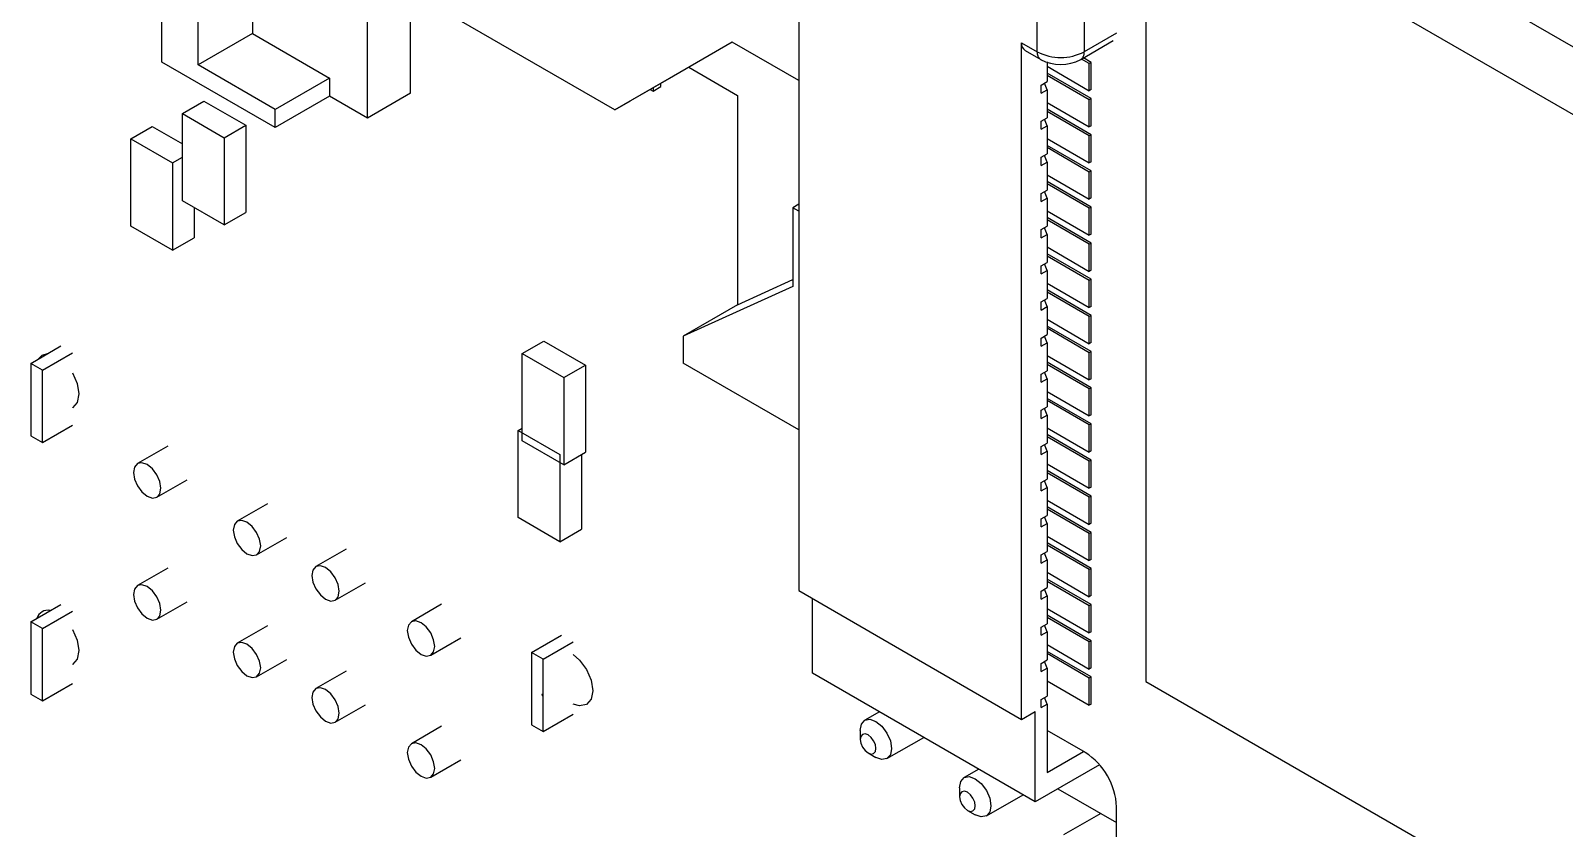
# Model space of a CAD drawing. Extents: x 5 to 415, y 3 to 292.
# Drawn here: x 343.39 to 371.12, y 197.15 to 211.57 of the extents above; entities that cross this region are included whole.
import ezdxf

# ---------------------------------------------------------------- set-up
doc = ezdxf.new("R2010")
doc.units = 0
doc.linetypes.add('PHANTOM', pattern=[12.7, 6.35, -1.27, 1.27, -1.27, 1.27, -1.27])
doc.layers.get('0').update_dxf_attribs({"linetype": 'CONTINUOUS'})

msp = doc.modelspace()

# ---------------------------------------------------------------- linework, layer by layer
at = {"color": 7, "linetype": 'CONTINUOUS'}
for p, q in [((357.277, 220.228), (357.277, 201.448)), ((345.764, 211), (345.764, 214.943)), ((395.022, 197.564), (364.616, 215.117)), ((346.422, 210.947), (346.422, 214.572)), ((393.961, 196.952), (363.556, 214.505)), ((363.556, 214.505), (363.556, 199.807)), ((347.404, 214.241), (347.404, 211.514)), ((349.483, 209.987), (349.483, 212.992)), ((353.952, 210.135), (349.724, 212.576)), ((350.261, 210.436), (350.261, 212.266)), ((347.404, 211.514), (346.422, 210.947)), ((347.404, 211.514), (348.797, 210.71)), ((356.074, 211.36), (353.952, 210.135)), ((356.074, 211.36), (355.013, 210.747)), ((357.277, 210.665), (356.074, 211.36)), ((361.307, 199.121), (361.307, 211.349)), ((362.376, 211.048), (362.963, 211.387)), ((347.815, 209.816), (345.764, 211)), ((361.369, 211.211), (361.652, 211.048)), ((361.767, 211.002), (361.767, 210.646)), ((362.53, 210.973), (362.388, 211.055)), ((362.566, 210.993), (362.424, 211.075)), ((347.815, 210.142), (346.422, 210.947)), ((355.013, 210.747), (354.235, 210.298)), ((355.289, 210.906), (356.173, 210.396)), ((361.767, 210.924), (362.53, 210.483)), ((362.566, 210.34), (361.767, 210.801)), ((362.53, 210.32), (361.767, 210.76)), ((362.566, 210.993), (362.53, 210.973)), ((362.53, 210.483), (362.53, 210.973)), ((362.566, 210.503), (362.566, 210.993)), ((348.797, 210.71), (347.815, 210.142)), ((348.797, 210.71), (348.797, 210.383)), ((354.595, 210.506), (354.645, 210.477)), ((354.645, 210.477), (354.787, 210.559)), ((354.645, 210.535), (354.645, 210.477)), ((354.787, 210.559), (354.787, 210.617)), ((361.661, 210.585), (361.767, 210.646)), ((361.661, 210.438), (361.661, 210.585)), ((361.661, 210.438), (361.767, 210.499)), ((361.767, 210.499), (361.72, 210.619)), ((361.767, 210.499), (361.767, 209.993)), ((362.566, 210.503), (362.53, 210.483)), ((346.137, 210.068), (346.526, 210.292)), ((346.526, 210.292), (347.28, 209.857)), ((348.797, 210.383), (347.815, 209.816)), ((349.483, 209.987), (348.797, 210.383)), ((350.261, 210.436), (349.483, 209.987)), ((353.952, 210.135), (354.235, 210.298)), ((356.173, 210.396), (356.173, 206.615)), ((361.767, 210.271), (362.53, 209.83)), ((362.566, 210.34), (362.53, 210.32)), ((362.53, 209.83), (362.53, 210.32)), ((362.566, 209.85), (362.566, 210.34)), ((346.137, 210.068), (346.891, 209.632)), ((346.137, 208.492), (346.137, 210.068)), ((347.815, 209.816), (347.815, 210.142)), ((361.661, 209.932), (361.767, 209.993)), ((361.661, 209.785), (361.661, 209.932)), ((361.767, 209.846), (361.72, 209.966)), ((362.566, 209.687), (361.767, 210.148)), ((362.53, 209.666), (361.767, 210.107)), ((345.203, 209.611), (345.592, 209.836)), ((345.203, 209.611), (345.957, 209.176)), ((345.203, 208.035), (345.203, 209.611)), ((345.592, 209.836), (346.137, 209.521)), ((346.891, 209.632), (347.28, 209.857)), ((346.891, 209.632), (346.891, 208.056)), ((347.28, 209.857), (347.28, 208.281)), ((361.661, 209.785), (361.767, 209.846)), ((361.767, 209.846), (361.767, 209.34)), ((361.767, 209.617), (362.53, 209.176)), ((362.566, 209.85), (362.53, 209.83)), ((362.566, 209.687), (362.53, 209.666)), ((362.53, 209.176), (362.53, 209.666)), ((362.566, 209.197), (362.566, 209.687)), ((361.661, 209.279), (361.767, 209.34)), ((362.566, 209.034), (361.767, 209.495)), ((362.53, 209.013), (361.767, 209.454)), ((345.957, 209.176), (346.137, 209.28)), ((345.957, 209.176), (345.957, 207.6)), ((361.661, 209.132), (361.661, 209.279)), ((361.661, 209.132), (361.767, 209.193)), ((361.767, 209.193), (361.72, 209.313)), ((361.767, 209.193), (361.767, 208.687)), ((362.566, 209.197), (362.53, 209.176)), ((361.767, 208.964), (362.53, 208.523)), ((362.566, 208.38), (361.767, 208.842)), ((362.53, 208.36), (361.767, 208.801)), ((362.566, 209.034), (362.53, 209.013)), ((362.53, 208.523), (362.53, 209.013)), ((362.566, 208.544), (362.566, 209.034)), ((361.661, 208.625), (361.767, 208.687)), ((361.661, 208.478), (361.661, 208.625)), ((361.661, 208.478), (361.767, 208.54)), ((361.767, 208.54), (361.72, 208.659)), ((361.767, 208.54), (361.767, 208.033)), ((362.566, 208.544), (362.53, 208.523)), ((346.891, 208.056), (346.137, 208.492)), ((346.346, 208.371), (346.346, 207.824)), ((346.891, 208.056), (347.28, 208.281)), ((357.277, 208.429), (357.17, 208.367)), ((357.277, 208.305), (357.17, 208.367)), ((357.17, 208.367), (357.17, 206.946)), ((361.767, 208.311), (362.53, 207.87)), ((362.566, 208.38), (362.53, 208.36)), ((362.53, 207.87), (362.53, 208.36)), ((362.566, 207.89), (362.566, 208.38)), ((345.957, 207.6), (345.203, 208.035)), ((361.661, 207.972), (361.767, 208.033)), ((361.661, 207.825), (361.661, 207.972)), ((361.767, 207.886), (361.72, 208.006)), ((362.566, 207.727), (361.767, 208.188)), ((362.53, 207.707), (361.767, 208.148)), ((345.957, 207.6), (346.346, 207.824)), ((361.661, 207.825), (361.767, 207.886)), ((361.767, 207.886), (361.767, 207.38)), ((362.566, 207.89), (362.53, 207.87)), ((362.566, 207.727), (362.53, 207.707)), ((362.53, 207.217), (362.53, 207.707)), ((362.566, 207.237), (362.566, 207.727)), ((361.767, 207.658), (362.53, 207.217)), ((362.566, 207.074), (361.767, 207.535)), ((362.53, 207.053), (361.767, 207.494)), ((361.661, 207.319), (361.767, 207.38)), ((361.661, 207.172), (361.661, 207.319)), ((361.661, 207.172), (361.767, 207.233)), ((361.767, 207.233), (361.72, 207.353)), ((361.767, 207.233), (361.767, 206.727)), ((362.566, 207.237), (362.53, 207.217)), ((357.17, 206.946), (355.19, 206.048)), ((356.173, 206.615), (357.17, 207.068)), ((361.767, 207.004), (362.53, 206.564)), ((362.566, 206.421), (361.767, 206.882)), ((362.53, 206.4), (361.767, 206.841)), ((362.566, 207.074), (362.53, 207.053)), ((362.53, 206.564), (362.53, 207.053)), ((362.566, 206.584), (362.566, 207.074)), ((356.173, 206.615), (355.19, 206.048)), ((361.661, 206.666), (361.767, 206.727)), ((361.661, 206.519), (361.661, 206.666)), ((361.661, 206.519), (361.767, 206.58)), ((361.767, 206.58), (361.72, 206.7)), ((361.767, 206.58), (361.767, 206.074)), ((362.566, 206.584), (362.53, 206.564)), ((361.767, 206.351), (362.53, 205.91)), ((362.566, 206.421), (362.53, 206.4)), ((362.53, 205.91), (362.53, 206.4)), ((362.566, 205.931), (362.566, 206.421)), ((355.19, 206.048), (355.19, 205.558)), ((361.661, 206.012), (361.767, 206.074)), ((361.661, 205.865), (361.661, 206.012)), ((361.767, 205.927), (361.72, 206.046)), ((362.566, 205.767), (361.767, 206.229)), ((362.53, 205.747), (361.767, 206.188)), ((343.393, 205.554), (343.937, 205.869)), ((343.605, 205.432), (344.15, 205.746)), ((352.279, 205.734), (352.668, 205.958)), ((352.279, 205.734), (353.033, 205.298)), ((352.279, 204.157), (352.279, 205.734)), ((352.668, 205.958), (353.422, 205.523)), ((361.661, 205.865), (361.767, 205.927)), ((361.767, 205.927), (361.767, 205.42)), ((362.566, 205.931), (362.53, 205.91)), ((362.566, 205.767), (362.53, 205.747)), ((362.53, 205.257), (362.53, 205.747)), ((362.566, 205.277), (362.566, 205.767)), ((343.605, 205.432), (343.393, 205.554)), ((343.393, 205.554), (343.393, 204.248)), ((353.033, 205.298), (353.422, 205.523)), ((353.422, 205.523), (353.422, 203.947)), ((357.277, 204.353), (355.19, 205.558)), ((361.767, 205.698), (362.53, 205.257)), ((362.566, 205.114), (361.767, 205.575)), ((362.53, 205.094), (361.767, 205.535)), ((343.605, 204.125), (343.605, 205.432)), ((353.033, 205.298), (353.033, 203.722)), ((361.661, 205.359), (361.767, 205.42)), ((361.661, 205.212), (361.661, 205.359)), ((361.661, 205.212), (361.767, 205.273)), ((361.767, 205.273), (361.72, 205.393)), ((361.767, 205.273), (361.767, 204.767)), ((362.566, 205.277), (362.53, 205.257)), ((361.767, 205.045), (362.53, 204.604)), ((362.566, 204.461), (361.767, 204.922)), ((362.566, 205.114), (362.53, 205.094)), ((362.53, 204.604), (362.53, 205.094)), ((362.566, 204.624), (362.566, 205.114)), ((361.661, 204.706), (361.767, 204.767)), ((361.661, 204.559), (361.661, 204.706)), ((361.661, 204.559), (361.767, 204.62)), ((361.767, 204.62), (361.72, 204.74)), ((362.53, 204.441), (361.767, 204.881)), ((361.767, 204.62), (361.767, 204.114)), ((362.566, 204.624), (362.53, 204.604)), ((343.605, 204.125), (344.15, 204.44)), ((352.207, 204.344), (352.279, 204.386)), ((352.207, 204.344), (352.962, 203.909)), ((352.207, 202.768), (352.207, 204.344)), ((361.767, 204.391), (362.53, 203.951)), ((362.566, 204.461), (362.53, 204.441)), ((362.53, 203.951), (362.53, 204.441)), ((362.566, 203.971), (362.566, 204.461)), ((343.393, 204.248), (343.605, 204.125)), ((353.033, 203.722), (352.279, 204.157)), ((361.661, 204.053), (361.767, 204.114)), ((361.767, 203.967), (361.72, 204.087)), ((362.566, 203.808), (361.767, 204.269)), ((362.53, 203.787), (361.767, 204.228)), ((345.87, 204.057), (345.325, 203.743)), ((352.962, 203.909), (352.962, 202.332)), ((353.033, 203.722), (353.422, 203.947)), ((353.351, 203.905), (353.351, 202.557)), ((361.661, 203.906), (361.661, 204.053)), ((361.661, 203.906), (361.767, 203.967)), ((361.767, 203.967), (361.767, 203.461)), ((362.566, 203.971), (362.53, 203.951)), ((362.566, 203.808), (362.53, 203.787)), ((362.53, 203.297), (362.53, 203.787)), ((362.566, 203.318), (362.566, 203.808)), ((361.767, 203.738), (362.53, 203.297)), ((362.566, 203.154), (361.767, 203.616)), ((362.53, 203.134), (361.767, 203.575)), ((345.675, 203.137), (346.22, 203.451)), ((361.661, 203.399), (361.767, 203.461)), ((361.661, 203.252), (361.661, 203.399)), ((361.661, 203.252), (361.767, 203.314)), ((361.767, 203.314), (361.72, 203.433)), ((361.767, 203.314), (361.767, 202.807)), ((362.566, 203.318), (362.53, 203.297)), ((347.673, 203.016), (347.128, 202.702)), ((361.767, 203.085), (362.53, 202.644)), ((362.566, 202.501), (361.767, 202.962)), ((362.566, 203.154), (362.53, 203.134)), ((362.53, 202.644), (362.53, 203.134)), ((362.566, 202.665), (362.566, 203.154)), ((352.962, 202.332), (352.207, 202.768)), ((361.661, 202.746), (361.767, 202.807)), ((361.661, 202.599), (361.661, 202.746)), ((361.767, 202.66), (361.72, 202.78)), ((362.53, 202.481), (361.767, 202.922)), ((347.478, 202.096), (348.023, 202.41)), ((352.962, 202.332), (353.351, 202.557)), ((361.661, 202.599), (361.767, 202.66)), ((361.767, 202.66), (361.767, 202.154)), ((361.767, 202.432), (362.53, 201.991)), ((362.566, 202.665), (362.53, 202.644)), ((362.566, 202.501), (362.53, 202.481)), ((362.53, 201.991), (362.53, 202.481)), ((362.566, 202.011), (362.566, 202.501)), ((349.094, 202.196), (348.549, 201.881)), ((361.661, 202.093), (361.767, 202.154)), ((361.767, 202.007), (361.72, 202.127)), ((362.566, 201.848), (361.767, 202.309)), ((362.53, 201.828), (361.767, 202.268)), ((345.87, 201.852), (345.325, 201.538)), ((361.661, 201.946), (361.661, 202.093)), ((361.661, 201.946), (361.767, 202.007)), ((361.767, 202.007), (361.767, 201.501)), ((362.566, 202.011), (362.53, 201.991)), ((362.566, 201.848), (362.53, 201.828)), ((362.566, 201.358), (362.566, 201.848)), ((348.899, 201.275), (349.444, 201.589)), ((361.767, 201.779), (362.53, 201.338)), ((362.566, 201.195), (361.767, 201.656)), ((362.53, 201.174), (361.767, 201.615)), ((362.53, 201.338), (362.53, 201.828)), ((357.277, 201.448), (361.307, 199.121)), ((357.524, 199.957), (357.524, 201.305)), ((361.661, 201.44), (361.767, 201.501)), ((361.661, 201.293), (361.661, 201.44)), ((361.661, 201.293), (361.767, 201.354)), ((361.767, 201.354), (361.72, 201.474)), ((361.767, 201.354), (361.767, 200.848)), ((362.566, 201.358), (362.53, 201.338)), ((343.393, 200.884), (343.937, 201.198)), ((343.605, 200.761), (344.15, 201.075)), ((345.675, 200.932), (346.22, 201.246)), ((350.819, 201.2), (350.275, 200.885)), ((361.767, 201.125), (362.53, 200.684)), ((362.566, 201.195), (362.53, 201.174)), ((362.53, 200.684), (362.53, 201.174)), ((362.566, 200.705), (362.566, 201.195)), ((343.605, 200.761), (343.393, 200.884)), ((343.393, 200.884), (343.393, 199.577)), ((343.605, 199.455), (343.605, 200.761)), ((347.673, 200.812), (347.128, 200.497)), ((361.661, 200.787), (361.767, 200.848)), ((361.661, 200.64), (361.661, 200.787)), ((361.767, 200.701), (361.72, 200.821)), ((362.566, 200.542), (361.767, 201.003)), ((362.53, 200.521), (361.767, 200.962)), ((350.625, 200.279), (351.169, 200.593)), ((352.444, 200.329), (352.988, 200.644)), ((352.656, 200.207), (353.2, 200.521)), ((361.661, 200.64), (361.767, 200.701)), ((361.767, 200.701), (361.767, 200.195)), ((361.767, 200.472), (362.53, 200.031)), ((362.566, 200.705), (362.53, 200.684)), ((362.566, 200.542), (362.53, 200.521)), ((362.53, 200.031), (362.53, 200.521)), ((362.566, 200.052), (362.566, 200.542)), ((347.478, 199.891), (348.023, 200.205)), ((352.444, 200.329), (352.444, 199.023)), ((352.656, 200.207), (352.444, 200.329)), ((352.656, 198.9), (352.656, 200.207)), ((361.661, 200.133), (361.767, 200.195)), ((362.566, 199.888), (361.767, 200.35)), ((362.53, 199.868), (361.767, 200.309)), ((349.094, 199.991), (348.549, 199.677)), ((361.555, 197.631), (357.524, 199.957)), ((361.661, 199.986), (361.661, 200.133)), ((361.661, 199.986), (361.767, 200.048)), ((361.767, 200.048), (361.72, 200.167)), ((361.767, 200.048), (361.767, 199.541)), ((362.566, 200.052), (362.53, 200.031)), ((343.605, 199.455), (344.15, 199.769)), ((361.767, 199.819), (362.53, 199.378)), ((362.566, 199.888), (362.53, 199.868)), ((362.53, 199.378), (362.53, 199.868)), ((362.566, 199.398), (362.566, 199.888)), ((363.556, 199.807), (393.961, 182.254)), ((343.393, 199.577), (343.605, 199.455)), ((348.899, 199.07), (349.444, 199.385)), ((361.661, 199.48), (361.767, 199.541)), ((361.661, 199.333), (361.661, 199.48)), ((361.661, 199.333), (361.767, 199.394)), ((361.767, 199.394), (361.72, 199.514)), ((361.767, 199.394), (361.767, 198.161)), ((362.566, 199.398), (362.53, 199.378)), ((352.656, 198.9), (353.2, 199.215)), ((358.737, 199.257), (358.473, 199.105)), ((361.307, 199.121), (361.555, 199.264)), ((361.555, 197.631), (361.555, 199.264)), ((350.819, 198.995), (350.275, 198.681)), ((352.444, 199.023), (352.656, 198.9)), ((358.391, 198.921), (358.391, 198.758)), ((358.873, 198.412), (359.538, 198.795)), ((362.46, 198.521), (361.767, 198.921)), ((361.767, 198.161), (362.424, 198.541)), ((350.625, 198.074), (351.169, 198.389)), ((358.532, 198.513), (358.673, 198.432)), ((362.716, 198.301), (361.555, 197.631)), ((360.534, 198.22), (360.27, 198.068)), ((360.187, 197.885), (360.187, 197.721)), ((360.67, 197.375), (361.334, 197.758)), ((361.965, 197.867), (363.025, 197.255)), ((360.328, 197.476), (360.469, 197.395)), ((362.74, 197.42), (362.066, 197.031)), ((363.025, 196.438), (363.025, 197.541))]:
    msp.add_line(p, q, dxfattribs=at)
at = {"color": 8, "linetype": 'PHANTOM'}
for p, q in [((361.59, 211.185), (361.59, 211.798)), ((362.439, 211.798), (362.439, 211.185)), ((361.307, 211.349), (361.59, 211.185)), ((363.025, 211.524), (362.439, 211.185))]:
    msp.add_line(p, q, dxfattribs=at)
at = {"color": 7, "linetype": 'CONTINUOUS', "flags": 128}
for points in [[(343.527, 205.632), (343.599, 205.704), (343.697, 205.73)], [(344.15, 205.385), (344.233, 205.192), (344.263, 205.003), (344.233, 204.848), (344.149, 204.751), (344.149, 204.751)], [(345.253, 203.583), (345.271, 203.462), (345.325, 203.339), (345.405, 203.23), (345.5, 203.154), (345.595, 203.121), (345.675, 203.137), (345.729, 203.198), (345.748, 203.297), (345.729, 203.417), (345.675, 203.541), (345.595, 203.649), (345.5, 203.725), (345.405, 203.758), (345.325, 203.743), (345.271, 203.681), (345.253, 203.583)], [(347.056, 202.542), (347.075, 202.421), (347.128, 202.298), (347.208, 202.189), (347.303, 202.113), (347.398, 202.08), (347.478, 202.096), (347.532, 202.157), (347.551, 202.256), (347.532, 202.376), (347.478, 202.5), (347.398, 202.608), (347.303, 202.685), (347.208, 202.717), (347.128, 202.702), (347.075, 202.64), (347.056, 202.542)], [(348.477, 201.721), (348.496, 201.601), (348.549, 201.477), (348.63, 201.369), (348.724, 201.292), (348.819, 201.26), (348.899, 201.275), (348.953, 201.337), (348.972, 201.435), (348.953, 201.556), (348.899, 201.679), (348.819, 201.788), (348.724, 201.864), (348.63, 201.897), (348.549, 201.881), (348.496, 201.82), (348.477, 201.721)], [(345.253, 201.378), (345.271, 201.258), (345.325, 201.134), (345.405, 201.026), (345.5, 200.949), (345.595, 200.916), (345.675, 200.932), (345.729, 200.994), (345.748, 201.092), (345.729, 201.212), (345.675, 201.336), (345.595, 201.444), (345.5, 201.521), (345.405, 201.554), (345.325, 201.538), (345.271, 201.476), (345.253, 201.378)], [(344.15, 200.747), (344.233, 200.554), (344.263, 200.365), (344.233, 200.21), (344.149, 200.113), (344.149, 200.113)], [(350.202, 200.725), (350.221, 200.605), (350.275, 200.481), (350.355, 200.373), (350.45, 200.296), (350.545, 200.264), (350.625, 200.279), (350.678, 200.341), (350.697, 200.439), (350.678, 200.56), (350.625, 200.683), (350.545, 200.792), (350.45, 200.868), (350.355, 200.901), (350.275, 200.885), (350.221, 200.824), (350.202, 200.725)], [(347.056, 200.337), (347.075, 200.217), (347.128, 200.093), (347.208, 199.985), (347.303, 199.908), (347.398, 199.875), (347.478, 199.891), (347.532, 199.953), (347.551, 200.051), (347.532, 200.171), (347.478, 200.295), (347.398, 200.403), (347.303, 200.48), (347.208, 200.513), (347.128, 200.497), (347.075, 200.435), (347.056, 200.337)], [(353.2, 200.291), (353.314, 200.193), (353.44, 200.023), (353.524, 199.828), (353.554, 199.639), (353.524, 199.485), (353.44, 199.388), (353.314, 199.363), (353.2, 199.396)], [(348.477, 199.516), (348.496, 199.396), (348.549, 199.273), (348.63, 199.164), (348.724, 199.088), (348.819, 199.055), (348.899, 199.07), (348.953, 199.132), (348.972, 199.231), (348.953, 199.351), (348.899, 199.475), (348.819, 199.583), (348.724, 199.659), (348.63, 199.692), (348.549, 199.677), (348.496, 199.615), (348.477, 199.516)], [(352.635, 199.566), (352.635, 199.562), (352.637, 199.559), (352.639, 199.556), (352.642, 199.554), (352.645, 199.553), (352.647, 199.553), (352.648, 199.555), (352.649, 199.558), (352.648, 199.561), (352.647, 199.565), (352.645, 199.568), (352.642, 199.57), (352.639, 199.571), (352.637, 199.57), (352.635, 199.569), (352.635, 199.566)], [(358.391, 198.921), (358.412, 199.034), (358.473, 199.105), (358.565, 199.122), (358.673, 199.085)], [(358.673, 199.085), (358.782, 198.997), (358.873, 198.874), (358.935, 198.732), (358.956, 198.595), (358.935, 198.482), (358.873, 198.412), (358.782, 198.394), (358.673, 198.431), (358.673, 198.432)], [(358.532, 198.84), (358.478, 198.859), (358.432, 198.85), (358.401, 198.814), (358.391, 198.758), (358.401, 198.689), (358.432, 198.619), (358.478, 198.557), (358.532, 198.513), (358.586, 198.494), (358.632, 198.503), (358.663, 198.539), (358.673, 198.595), (358.663, 198.664), (358.632, 198.734), (358.586, 198.796), (358.532, 198.84)], [(350.202, 198.52), (350.221, 198.4), (350.275, 198.277), (350.355, 198.168), (350.45, 198.092), (350.545, 198.059), (350.625, 198.074), (350.678, 198.136), (350.697, 198.235), (350.678, 198.355), (350.625, 198.479), (350.545, 198.587), (350.45, 198.663), (350.355, 198.696), (350.275, 198.681), (350.221, 198.619), (350.202, 198.52)], [(360.187, 197.885), (360.208, 197.997), (360.27, 198.068), (360.361, 198.086), (360.47, 198.048)], [(360.47, 198.048), (360.578, 197.961), (360.67, 197.837), (360.731, 197.695), (360.752, 197.558), (360.731, 197.445), (360.67, 197.375), (360.578, 197.357), (360.47, 197.395), (360.469, 197.395)], [(360.328, 197.803), (360.274, 197.822), (360.228, 197.813), (360.197, 197.778), (360.187, 197.721), (360.197, 197.653), (360.228, 197.582), (360.274, 197.52), (360.328, 197.476), (360.382, 197.458), (360.428, 197.466), (360.459, 197.502), (360.47, 197.558), (360.459, 197.627), (360.428, 197.697), (360.382, 197.759), (360.328, 197.803)]]:
    msp.add_lwpolyline(points, dxfattribs=at)
at = {"color": 7, "linetype": 'CONTINUOUS'}
for centre, radius, start, end in [((361.45, 211.33), 0.144, 172.7442, 235.9436), ((362.014, 211.711), 0.756, 241.3654, 298.6346), ((343.704, 200.883), 0.209, 78.4214, 161.5732), ((361.797, 197.485), 1.229, 2.6055, 57.3945)]:
    msp.add_arc(centre, radius, start, end, dxfattribs=at)
at = {"color": 8, "linetype": 'PHANTOM'}
for centre, radius, start, end in [((361.74, 211.17), 0.151, 174.3796, 234.302), ((362.014, 212.004), 0.922, 242.6097, 297.3903), ((362.296, 211.167), 0.144, 304.0283, 7.2587)]:
    msp.add_arc(centre, radius, start, end, dxfattribs=at)

doc.saveas('drawing.dxf')
